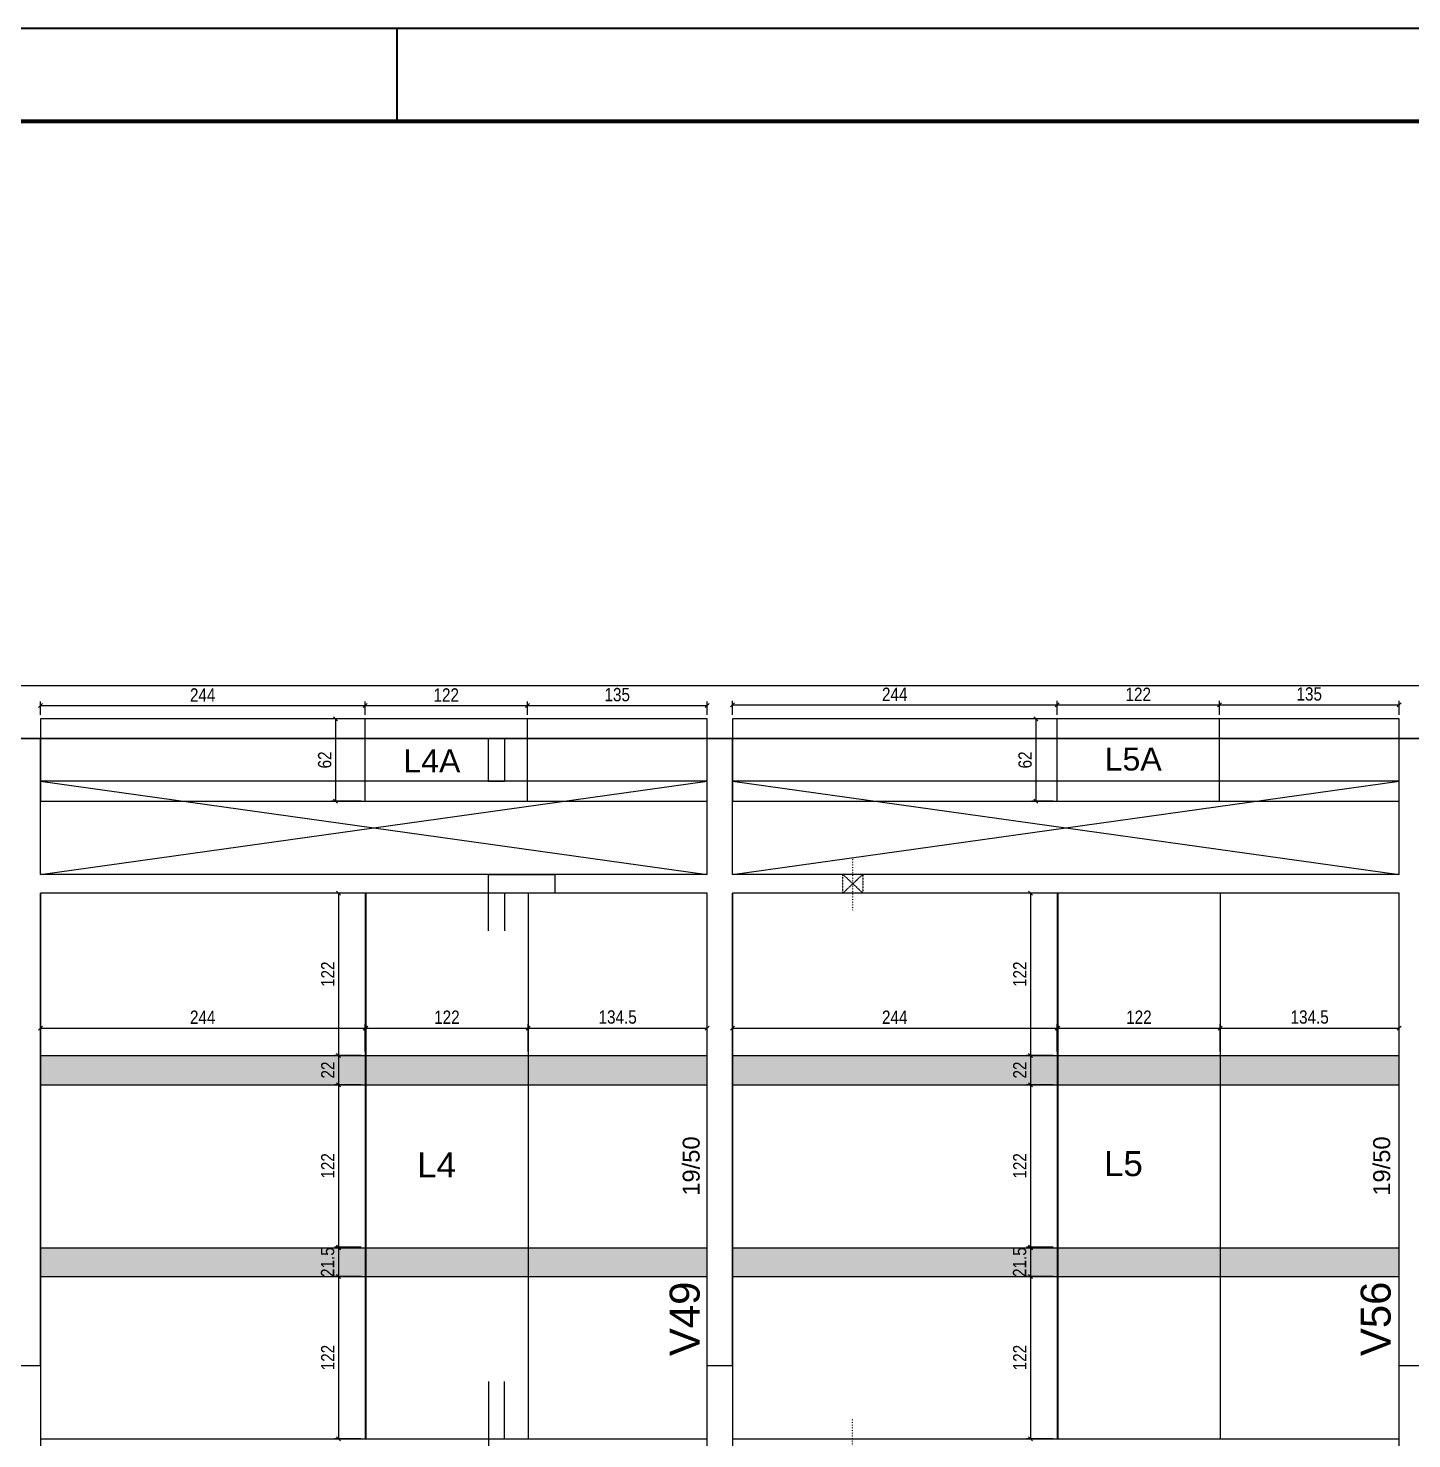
# Model space of a CAD drawing. Extents: x -9556 to -2786, y 930 to 5130.
# Drawn here: x -6951 to -5911, y 4070 to 5130 of the extents above; entities that cross this region are included whole.
import ezdxf

# ---------------------------------------------------------------- set-up
doc = ezdxf.new("R2010")
doc.units = 0
doc.linetypes.add('ESTILO_TQS_0004', pattern=[2, 0.5, -0.4, 0.1, -0.4, 0.1, -0.5])
doc.linetypes.add('HIDDEN2', pattern=[0.1875, 0.125, -0.0625])
for name, color, linetype in [('1', 3, 'Continuous'), ('200', 1, 'HIDDEN2'), ('205', 1, 'ESTILO_TQS_0004'), ('210', 3, 'HIDDEN2'), ('212', 3, 'Continuous'), ('220', 5, 'Continuous'), ('221', 1, 'Continuous'), ('222', 6, 'Continuous'), ('226', 4, 'Continuous'), ('233', 6, 'Continuous'), ('COTA', 2, 'Continuous'), ('Hachura', 7, 'Continuous'), ('Painéis', 200, 'Continuous')]:
    doc.layers.add(name, color=color, linetype=linetype)
doc.layers.add('FOLHA', color=255, linetype='Continuous', lineweight=40)
doc.layers.add('Folhas', color=255, linetype='Continuous', lineweight=9)
doc.styles.add('COTA TECNICA-50', font='techl___.ttf', dxfattribs={"height": 10})
doc.styles.get("Standard").update_dxf_attribs({"font": 'arial.ttf'})
doc.dimstyles.new('COTA PAINEL-50', dxfattribs={"dimtxt": 10, "dimasz": 3, "dimexe": 3, "dimexo": 3, "dimgap": 3, "dimtad": 1, "dimdec": 1, "dimzin": 9, "dimdsep": 46, "dimtxsty": 'COTA TECNICA-50', "dimblk1": 'OBLIQUE', "dimblk2": 'OBLIQUE', "dimsah": 1, "dimcen": 0.9, "dimclrd": 4, "dimclre": 4, "dimclrt": 240, "dimadec": 1, "dimazin": 3, "dimtfac": 1, "dimtdec": 1, "dimtmove": 0, "dimatfit": 3, "dimfxl": 0, "dimtolj": 1, "dimtzin": 12, "dimarcsym": 0})

# ---------------------------------------------------------------- blocks, each defined once
blk = doc.blocks.new('_Oblique')
at = {"color": 0, "linetype": 'ByBlock', "lineweight": -2}
blk.add_line((-0.5, -0.5), (0.5, 0.5), dxfattribs=at)
blk = doc.blocks.new('*D31')
at = {"layer": 'COTA', "color": 4, "lineweight": -2}
for p, q in [((-6941.5, 4361.4), (-6941.5, 4382)), ((-6941.5, 4379), (-6697.5, 4379)), ((-6697.5, 4361.4), (-6697.5, 4382))]:
    blk.add_line(p, q, dxfattribs=at)
at = {"layer": 'Defpoints', "color": 0}
for p in [(-6697.5, 4379), (-6941.5, 4358.4), (-6697.5, 4358.4)]:
    blk.add_point(p, dxfattribs=at)
at = {"layer": 'COTA', "color": 4, "lineweight": -2, "xscale": 3, "yscale": 3, "zscale": 3, "rotation": 180}
blk.add_blockref('_Oblique', (-6941.5, 4379), dxfattribs=at)
at = {"layer": 'COTA', "color": 4, "lineweight": -2, "xscale": 3, "yscale": 3, "zscale": 3}
blk.add_blockref('_Oblique', (-6697.5, 4379), dxfattribs=at)
at = {"layer": 'COTA', "color": 240, "insert": (-6819.5, 4387.1), "char_height": 10, "attachment_point": 5, "style": 'COTA TECNICA-50'}
blk.add_mtext('\\A1;244', dxfattribs=at)
blk = doc.blocks.new('*D32')
at = {"layer": 'COTA', "color": 4, "lineweight": -2}
for p, q in [((-6697, 4361.4), (-6697, 4382)), ((-6697, 4379), (-6575, 4379)), ((-6575, 4361.4), (-6575, 4382))]:
    blk.add_line(p, q, dxfattribs=at)
at = {"layer": 'Defpoints', "color": 0}
for p in [(-6575, 4379), (-6697, 4358.4), (-6575, 4358.4)]:
    blk.add_point(p, dxfattribs=at)
at = {"layer": 'COTA', "color": 4, "lineweight": -2, "xscale": 3, "yscale": 3, "zscale": 3, "rotation": 180}
blk.add_blockref('_Oblique', (-6697, 4379), dxfattribs=at)
at = {"layer": 'COTA', "color": 4, "lineweight": -2, "xscale": 3, "yscale": 3, "zscale": 3}
blk.add_blockref('_Oblique', (-6575, 4379), dxfattribs=at)
at = {"layer": 'COTA', "color": 240, "insert": (-6636, 4387.1), "char_height": 10, "attachment_point": 5, "style": 'COTA TECNICA-50'}
blk.add_mtext('\\A1;122', dxfattribs=at)
blk = doc.blocks.new('*D30')
at = {"layer": 'COTA', "color": 4, "lineweight": -2}
for p, q in [((-6575, 4361.4), (-6575, 4382)), ((-6575, 4379), (-6440.5, 4379)), ((-6440.5, 4361.4), (-6440.5, 4382))]:
    blk.add_line(p, q, dxfattribs=at)
at = {"layer": 'Defpoints', "color": 0}
for p in [(-6440.5, 4379), (-6575, 4358.4), (-6440.5, 4358.4)]:
    blk.add_point(p, dxfattribs=at)
at = {"layer": 'COTA', "color": 4, "lineweight": -2, "xscale": 3, "yscale": 3, "zscale": 3, "rotation": 180}
blk.add_blockref('_Oblique', (-6575, 4379), dxfattribs=at)
at = {"layer": 'COTA', "color": 4, "lineweight": -2, "xscale": 3, "yscale": 3, "zscale": 3}
blk.add_blockref('_Oblique', (-6440.5, 4379), dxfattribs=at)
at = {"layer": 'COTA', "color": 240, "insert": (-6507.7, 4387.2), "char_height": 10, "attachment_point": 5, "style": 'COTA TECNICA-50'}
blk.add_mtext('\\A1;134.5', dxfattribs=at)
blk = doc.blocks.new('*D33')
at = {"layer": 'COTA', "color": 4, "lineweight": -2}
for p, q in [((-6700.5, 4480.4), (-6720.5, 4480.4)), ((-6717.5, 4480.4), (-6717.5, 4358.4)), ((-6700.5, 4358.4), (-6720.5, 4358.4))]:
    blk.add_line(p, q, dxfattribs=at)
at = {"layer": 'Defpoints', "color": 0}
for p in [(-6697.5, 4480.4), (-6717.5, 4358.4), (-6697.5, 4358.4)]:
    blk.add_point(p, dxfattribs=at)
at = {"layer": 'COTA', "color": 4, "lineweight": -2, "xscale": 3, "yscale": 3, "zscale": 3}
for p, rotation in [((-6717.5, 4480.4), 90), ((-6717.5, 4358.4), 270)]:
    blk.add_blockref('_Oblique', p, dxfattribs=dict(at, rotation=rotation))
at = {"layer": 'COTA', "color": 240, "insert": (-6725.5, 4419.4), "char_height": 10, "attachment_point": 5, "rotation": 90, "style": 'COTA TECNICA-50'}
blk.add_mtext('\\A1;122', dxfattribs=at)
blk = doc.blocks.new('*D34')
at = {"layer": 'COTA', "color": 4, "lineweight": -2}
for p, q in [((-6700.5, 4358.4), (-6720.5, 4358.4)), ((-6717.5, 4358.4), (-6717.5, 4336.4)), ((-6700.5, 4336.4), (-6720.5, 4336.4))]:
    blk.add_line(p, q, dxfattribs=at)
at = {"layer": 'Defpoints', "color": 0}
for p in [(-6697.5, 4358.4), (-6717.5, 4336.4), (-6697.5, 4336.4)]:
    blk.add_point(p, dxfattribs=at)
at = {"layer": 'COTA', "color": 4, "lineweight": -2, "xscale": 3, "yscale": 3, "zscale": 3}
for p, rotation in [((-6717.5, 4358.4), 90), ((-6717.5, 4336.4), 270)]:
    blk.add_blockref('_Oblique', p, dxfattribs=dict(at, rotation=rotation))
at = {"layer": 'COTA', "color": 240, "insert": (-6725.5, 4347.4), "char_height": 10, "attachment_point": 5, "rotation": 90, "style": 'COTA TECNICA-50'}
blk.add_mtext('\\A1;22', dxfattribs=at)
blk = doc.blocks.new('*D35')
at = {"layer": 'COTA', "color": 4, "lineweight": -2}
for p, q in [((-6700.5, 4336.4), (-6720.5, 4336.4)), ((-6717.5, 4336.4), (-6717.5, 4214.4)), ((-6700.5, 4214.4), (-6720.5, 4214.4))]:
    blk.add_line(p, q, dxfattribs=at)
at = {"layer": 'Defpoints', "color": 0}
for p in [(-6697.5, 4336.4), (-6717.5, 4214.4), (-6697.5, 4214.4)]:
    blk.add_point(p, dxfattribs=at)
at = {"layer": 'COTA', "color": 4, "lineweight": -2, "xscale": 3, "yscale": 3, "zscale": 3}
for p, rotation in [((-6717.5, 4336.4), 90), ((-6717.5, 4214.4), 270)]:
    blk.add_blockref('_Oblique', p, dxfattribs=dict(at, rotation=rotation))
at = {"layer": 'COTA', "color": 240, "insert": (-6725.5, 4275.4), "char_height": 10, "attachment_point": 5, "rotation": 90, "style": 'COTA TECNICA-50'}
blk.add_mtext('\\A1;122', dxfattribs=at)
blk = doc.blocks.new('*D36')
at = {"layer": 'COTA', "color": 4, "lineweight": -2}
for p, q in [((-6700.5, 4213.9), (-6720.5, 4213.9)), ((-6717.5, 4213.9), (-6717.5, 4192.4)), ((-6700.5, 4192.4), (-6720.5, 4192.4))]:
    blk.add_line(p, q, dxfattribs=at)
at = {"layer": 'Defpoints', "color": 0}
for p in [(-6697.5, 4213.9), (-6717.5, 4192.4), (-6697.5, 4192.4)]:
    blk.add_point(p, dxfattribs=at)
at = {"layer": 'COTA', "color": 4, "lineweight": -2, "xscale": 3, "yscale": 3, "zscale": 3}
for p, rotation in [((-6717.5, 4213.9), 90), ((-6717.5, 4192.4), 270)]:
    blk.add_blockref('_Oblique', p, dxfattribs=dict(at, rotation=rotation))
at = {"layer": 'COTA', "color": 240, "insert": (-6725.6, 4203.1), "char_height": 10, "attachment_point": 5, "rotation": 90, "style": 'COTA TECNICA-50'}
blk.add_mtext('\\A1;21.5', dxfattribs=at)
blk = doc.blocks.new('*D37')
at = {"layer": 'COTA', "color": 4, "lineweight": -2}
for p, q in [((-6700.5, 4192.4), (-6720.5, 4192.4)), ((-6717.5, 4192.4), (-6717.5, 4070.4)), ((-6700.5, 4070.4), (-6720.5, 4070.4))]:
    blk.add_line(p, q, dxfattribs=at)
at = {"layer": 'Defpoints', "color": 0}
for p in [(-6697.5, 4192.4), (-6717.5, 4070.4), (-6697.5, 4070.4)]:
    blk.add_point(p, dxfattribs=at)
at = {"layer": 'COTA', "color": 4, "lineweight": -2, "xscale": 3, "yscale": 3, "zscale": 3}
for p, rotation in [((-6717.5, 4192.4), 90), ((-6717.5, 4070.4), 270)]:
    blk.add_blockref('_Oblique', p, dxfattribs=dict(at, rotation=rotation))
at = {"layer": 'COTA', "color": 240, "insert": (-6725.5, 4131.4), "char_height": 10, "attachment_point": 5, "rotation": 90, "style": 'COTA TECNICA-50'}
blk.add_mtext('\\A1;122', dxfattribs=at)
blk = doc.blocks.new('*D39')
at = {"layer": 'COTA', "color": 4, "lineweight": -2}
for p, q in [((-6421.5, 4361.4), (-6421.5, 4382)), ((-6421.5, 4379), (-6177.5, 4379)), ((-6177.5, 4361.4), (-6177.5, 4382))]:
    blk.add_line(p, q, dxfattribs=at)
at = {"layer": 'Defpoints', "color": 0}
for p in [(-6177.5, 4379), (-6421.5, 4358.4), (-6177.5, 4358.4)]:
    blk.add_point(p, dxfattribs=at)
at = {"layer": 'COTA', "color": 4, "lineweight": -2, "xscale": 3, "yscale": 3, "zscale": 3, "rotation": 180}
blk.add_blockref('_Oblique', (-6421.5, 4379), dxfattribs=at)
at = {"layer": 'COTA', "color": 4, "lineweight": -2, "xscale": 3, "yscale": 3, "zscale": 3}
blk.add_blockref('_Oblique', (-6177.5, 4379), dxfattribs=at)
at = {"layer": 'COTA', "color": 240, "insert": (-6299.5, 4387.1), "char_height": 10, "attachment_point": 5, "style": 'COTA TECNICA-50'}
blk.add_mtext('\\A1;244', dxfattribs=at)
blk = doc.blocks.new('*D40')
at = {"layer": 'COTA', "color": 4, "lineweight": -2}
for p, q in [((-6177, 4361.4), (-6177, 4382)), ((-6177, 4379), (-6055, 4379)), ((-6055, 4361.4), (-6055, 4382))]:
    blk.add_line(p, q, dxfattribs=at)
at = {"layer": 'Defpoints', "color": 0}
for p in [(-6055, 4379), (-6177, 4358.4), (-6055, 4358.4)]:
    blk.add_point(p, dxfattribs=at)
at = {"layer": 'COTA', "color": 4, "lineweight": -2, "xscale": 3, "yscale": 3, "zscale": 3, "rotation": 180}
blk.add_blockref('_Oblique', (-6177, 4379), dxfattribs=at)
at = {"layer": 'COTA', "color": 4, "lineweight": -2, "xscale": 3, "yscale": 3, "zscale": 3}
blk.add_blockref('_Oblique', (-6055, 4379), dxfattribs=at)
at = {"layer": 'COTA', "color": 240, "insert": (-6116, 4387.1), "char_height": 10, "attachment_point": 5, "style": 'COTA TECNICA-50'}
blk.add_mtext('\\A1;122', dxfattribs=at)
blk = doc.blocks.new('*D38')
at = {"layer": 'COTA', "color": 4, "lineweight": -2}
for p, q in [((-6055, 4361.4), (-6055, 4382)), ((-6055, 4379), (-5920.5, 4379)), ((-5920.5, 4361.4), (-5920.5, 4382))]:
    blk.add_line(p, q, dxfattribs=at)
at = {"layer": 'Defpoints', "color": 0}
for p in [(-5920.5, 4379), (-6055, 4358.4), (-5920.5, 4358.4)]:
    blk.add_point(p, dxfattribs=at)
at = {"layer": 'COTA', "color": 4, "lineweight": -2, "xscale": 3, "yscale": 3, "zscale": 3, "rotation": 180}
blk.add_blockref('_Oblique', (-6055, 4379), dxfattribs=at)
at = {"layer": 'COTA', "color": 4, "lineweight": -2, "xscale": 3, "yscale": 3, "zscale": 3}
blk.add_blockref('_Oblique', (-5920.5, 4379), dxfattribs=at)
at = {"layer": 'COTA', "color": 240, "insert": (-5987.7, 4387.2), "char_height": 10, "attachment_point": 5, "style": 'COTA TECNICA-50'}
blk.add_mtext('\\A1;134.5', dxfattribs=at)
blk = doc.blocks.new('*D41')
at = {"layer": 'COTA', "color": 4, "lineweight": -2}
for p, q in [((-6180.5, 4480.4), (-6200.5, 4480.4)), ((-6197.5, 4480.4), (-6197.5, 4358.4)), ((-6180.5, 4358.4), (-6200.5, 4358.4))]:
    blk.add_line(p, q, dxfattribs=at)
at = {"layer": 'Defpoints', "color": 0}
for p in [(-6177.5, 4480.4), (-6197.5, 4358.4), (-6177.5, 4358.4)]:
    blk.add_point(p, dxfattribs=at)
at = {"layer": 'COTA', "color": 4, "lineweight": -2, "xscale": 3, "yscale": 3, "zscale": 3}
for p, rotation in [((-6197.5, 4480.4), 90), ((-6197.5, 4358.4), 270)]:
    blk.add_blockref('_Oblique', p, dxfattribs=dict(at, rotation=rotation))
at = {"layer": 'COTA', "color": 240, "insert": (-6205.5, 4419.4), "char_height": 10, "attachment_point": 5, "rotation": 90, "style": 'COTA TECNICA-50'}
blk.add_mtext('\\A1;122', dxfattribs=at)
blk = doc.blocks.new('*D42')
at = {"layer": 'COTA', "color": 4, "lineweight": -2}
for p, q in [((-6180.5, 4358.4), (-6200.5, 4358.4)), ((-6197.5, 4358.4), (-6197.5, 4336.4)), ((-6180.5, 4336.4), (-6200.5, 4336.4))]:
    blk.add_line(p, q, dxfattribs=at)
at = {"layer": 'Defpoints', "color": 0}
for p in [(-6177.5, 4358.4), (-6197.5, 4336.4), (-6177.5, 4336.4)]:
    blk.add_point(p, dxfattribs=at)
at = {"layer": 'COTA', "color": 4, "lineweight": -2, "xscale": 3, "yscale": 3, "zscale": 3}
for p, rotation in [((-6197.5, 4358.4), 90), ((-6197.5, 4336.4), 270)]:
    blk.add_blockref('_Oblique', p, dxfattribs=dict(at, rotation=rotation))
at = {"layer": 'COTA', "color": 240, "insert": (-6205.5, 4347.4), "char_height": 10, "attachment_point": 5, "rotation": 90, "style": 'COTA TECNICA-50'}
blk.add_mtext('\\A1;22', dxfattribs=at)
blk = doc.blocks.new('*D43')
at = {"layer": 'COTA', "color": 4, "lineweight": -2}
for p, q in [((-6180.5, 4336.4), (-6200.5, 4336.4)), ((-6197.5, 4336.4), (-6197.5, 4214.4)), ((-6180.5, 4214.4), (-6200.5, 4214.4))]:
    blk.add_line(p, q, dxfattribs=at)
at = {"layer": 'Defpoints', "color": 0}
for p in [(-6177.5, 4336.4), (-6197.5, 4214.4), (-6177.5, 4214.4)]:
    blk.add_point(p, dxfattribs=at)
at = {"layer": 'COTA', "color": 4, "lineweight": -2, "xscale": 3, "yscale": 3, "zscale": 3}
for p, rotation in [((-6197.5, 4336.4), 90), ((-6197.5, 4214.4), 270)]:
    blk.add_blockref('_Oblique', p, dxfattribs=dict(at, rotation=rotation))
at = {"layer": 'COTA', "color": 240, "insert": (-6205.5, 4275.4), "char_height": 10, "attachment_point": 5, "rotation": 90, "style": 'COTA TECNICA-50'}
blk.add_mtext('\\A1;122', dxfattribs=at)
blk = doc.blocks.new('*D44')
at = {"layer": 'COTA', "color": 4, "lineweight": -2}
for p, q in [((-6180.5, 4213.9), (-6200.5, 4213.9)), ((-6197.5, 4213.9), (-6197.5, 4192.4)), ((-6180.5, 4192.4), (-6200.5, 4192.4))]:
    blk.add_line(p, q, dxfattribs=at)
at = {"layer": 'Defpoints', "color": 0}
for p in [(-6177.5, 4213.9), (-6197.5, 4192.4), (-6177.5, 4192.4)]:
    blk.add_point(p, dxfattribs=at)
at = {"layer": 'COTA', "color": 4, "lineweight": -2, "xscale": 3, "yscale": 3, "zscale": 3}
for p, rotation in [((-6197.5, 4213.9), 90), ((-6197.5, 4192.4), 270)]:
    blk.add_blockref('_Oblique', p, dxfattribs=dict(at, rotation=rotation))
at = {"layer": 'COTA', "color": 240, "insert": (-6205.6, 4203.1), "char_height": 10, "attachment_point": 5, "rotation": 90, "style": 'COTA TECNICA-50'}
blk.add_mtext('\\A1;21.5', dxfattribs=at)
blk = doc.blocks.new('*D45')
at = {"layer": 'COTA', "color": 4, "lineweight": -2}
for p, q in [((-6180.5, 4192.4), (-6200.5, 4192.4)), ((-6197.5, 4192.4), (-6197.5, 4070.4)), ((-6180.5, 4070.4), (-6200.5, 4070.4))]:
    blk.add_line(p, q, dxfattribs=at)
at = {"layer": 'Defpoints', "color": 0}
for p in [(-6177.5, 4192.4), (-6197.5, 4070.4), (-6177.5, 4070.4)]:
    blk.add_point(p, dxfattribs=at)
at = {"layer": 'COTA', "color": 4, "lineweight": -2, "xscale": 3, "yscale": 3, "zscale": 3}
for p, rotation in [((-6197.5, 4192.4), 90), ((-6197.5, 4070.4), 270)]:
    blk.add_blockref('_Oblique', p, dxfattribs=dict(at, rotation=rotation))
at = {"layer": 'COTA', "color": 240, "insert": (-6205.5, 4131.4), "char_height": 10, "attachment_point": 5, "rotation": 90, "style": 'COTA TECNICA-50'}
blk.add_mtext('\\A1;122', dxfattribs=at)
blk = doc.blocks.new('*D165')
at = {"layer": 'COTA', "color": 4, "lineweight": -2}
for p, q in [((-6941.5, 4614.4), (-6941.5, 4624.2)), ((-6941.5, 4621.2), (-6697.5, 4621.2)), ((-6697.5, 4614.4), (-6697.5, 4624.2))]:
    blk.add_line(p, q, dxfattribs=at)
at = {"layer": 'Defpoints', "color": 0}
for p in [(-6697.5, 4621.2), (-6941.5, 4611.4), (-6697.5, 4611.4)]:
    blk.add_point(p, dxfattribs=at)
at = {"layer": 'COTA', "color": 4, "lineweight": -2, "xscale": 3, "yscale": 3, "zscale": 3, "rotation": 180}
blk.add_blockref('_Oblique', (-6941.5, 4621.2), dxfattribs=at)
at = {"layer": 'COTA', "color": 4, "lineweight": -2, "xscale": 3, "yscale": 3, "zscale": 3}
blk.add_blockref('_Oblique', (-6697.5, 4621.2), dxfattribs=at)
at = {"layer": 'COTA', "color": 240, "insert": (-6819.5, 4629.2), "char_height": 10, "attachment_point": 5, "style": 'COTA TECNICA-50'}
blk.add_mtext('\\A1;244', dxfattribs=at)
blk = doc.blocks.new('*D166')
at = {"layer": 'COTA', "color": 4, "lineweight": -2}
for p, q in [((-6697.5, 4614.4), (-6697.5, 4624.2)), ((-6697.5, 4621.2), (-6575.5, 4621.2)), ((-6575.5, 4614.4), (-6575.5, 4624.2))]:
    blk.add_line(p, q, dxfattribs=at)
at = {"layer": 'Defpoints', "color": 0}
for p in [(-6575.5, 4621.2), (-6697.5, 4611.4), (-6575.5, 4611.4)]:
    blk.add_point(p, dxfattribs=at)
at = {"layer": 'COTA', "color": 4, "lineweight": -2, "xscale": 3, "yscale": 3, "zscale": 3, "rotation": 180}
blk.add_blockref('_Oblique', (-6697.5, 4621.2), dxfattribs=at)
at = {"layer": 'COTA', "color": 4, "lineweight": -2, "xscale": 3, "yscale": 3, "zscale": 3}
blk.add_blockref('_Oblique', (-6575.5, 4621.2), dxfattribs=at)
at = {"layer": 'COTA', "color": 240, "insert": (-6636.5, 4629.2), "char_height": 10, "attachment_point": 5, "style": 'COTA TECNICA-50'}
blk.add_mtext('\\A1;122', dxfattribs=at)
blk = doc.blocks.new('*D167')
at = {"layer": 'COTA', "color": 4, "lineweight": -2}
for p, q in [((-6575.5, 4614.4), (-6575.5, 4624.2)), ((-6575.5, 4621.2), (-6440.5, 4621.2)), ((-6440.5, 4614.4), (-6440.5, 4624.2))]:
    blk.add_line(p, q, dxfattribs=at)
at = {"layer": 'Defpoints', "color": 0}
for p in [(-6440.5, 4621.2), (-6575.5, 4611.4), (-6440.5, 4611.4)]:
    blk.add_point(p, dxfattribs=at)
at = {"layer": 'COTA', "color": 4, "lineweight": -2, "xscale": 3, "yscale": 3, "zscale": 3, "rotation": 180}
blk.add_blockref('_Oblique', (-6575.5, 4621.2), dxfattribs=at)
at = {"layer": 'COTA', "color": 4, "lineweight": -2, "xscale": 3, "yscale": 3, "zscale": 3}
blk.add_blockref('_Oblique', (-6440.5, 4621.2), dxfattribs=at)
at = {"layer": 'COTA', "color": 240, "insert": (-6508, 4629.4), "char_height": 10, "attachment_point": 5, "style": 'COTA TECNICA-50'}
blk.add_mtext('\\A1;135', dxfattribs=at)
blk = doc.blocks.new('*D168')
at = {"layer": 'COTA', "color": 4, "lineweight": -2}
for p, q in [((-6700.5, 4611.4), (-6722.7, 4611.4)), ((-6719.7, 4611.4), (-6719.7, 4549.4)), ((-6700.5, 4549.4), (-6722.7, 4549.4))]:
    blk.add_line(p, q, dxfattribs=at)
at = {"layer": 'Defpoints', "color": 0}
for p in [(-6697.5, 4611.4), (-6719.7, 4549.4), (-6697.5, 4549.4)]:
    blk.add_point(p, dxfattribs=at)
at = {"layer": 'COTA', "color": 4, "lineweight": -2, "xscale": 3, "yscale": 3, "zscale": 3}
for p, rotation in [((-6719.7, 4611.4), 90), ((-6719.7, 4549.4), 270)]:
    blk.add_blockref('_Oblique', p, dxfattribs=dict(at, rotation=rotation))
at = {"layer": 'COTA', "color": 240, "insert": (-6727.8, 4580.4), "char_height": 10, "attachment_point": 5, "rotation": 90, "style": 'COTA TECNICA-50'}
blk.add_mtext('\\A1;62', dxfattribs=at)
blk = doc.blocks.new('*D169')
at = {"layer": 'COTA', "color": 4, "lineweight": -2}
for p, q in [((-6421.5, 4614.4), (-6421.5, 4624.7)), ((-6421.5, 4621.7), (-6177.5, 4621.7)), ((-6177.5, 4614.4), (-6177.5, 4624.7))]:
    blk.add_line(p, q, dxfattribs=at)
at = {"layer": 'Defpoints', "color": 0}
for p in [(-6177.5, 4621.7), (-6421.5, 4611.4), (-6177.5, 4611.4)]:
    blk.add_point(p, dxfattribs=at)
at = {"layer": 'COTA', "color": 4, "lineweight": -2, "xscale": 3, "yscale": 3, "zscale": 3, "rotation": 180}
blk.add_blockref('_Oblique', (-6421.5, 4621.7), dxfattribs=at)
at = {"layer": 'COTA', "color": 4, "lineweight": -2, "xscale": 3, "yscale": 3, "zscale": 3}
blk.add_blockref('_Oblique', (-6177.5, 4621.7), dxfattribs=at)
at = {"layer": 'COTA', "color": 240, "insert": (-6299.5, 4629.7), "char_height": 10, "attachment_point": 5, "style": 'COTA TECNICA-50'}
blk.add_mtext('\\A1;244', dxfattribs=at)
blk = doc.blocks.new('*D170')
at = {"layer": 'COTA', "color": 4, "lineweight": -2}
for p, q in [((-6177.5, 4614.4), (-6177.5, 4624.7)), ((-6177.5, 4621.7), (-6055.5, 4621.7)), ((-6055.5, 4614.4), (-6055.5, 4624.7))]:
    blk.add_line(p, q, dxfattribs=at)
at = {"layer": 'Defpoints', "color": 0}
for p in [(-6055.5, 4621.7), (-6177.5, 4611.4), (-6055.5, 4611.4)]:
    blk.add_point(p, dxfattribs=at)
at = {"layer": 'COTA', "color": 4, "lineweight": -2, "xscale": 3, "yscale": 3, "zscale": 3, "rotation": 180}
blk.add_blockref('_Oblique', (-6177.5, 4621.7), dxfattribs=at)
at = {"layer": 'COTA', "color": 4, "lineweight": -2, "xscale": 3, "yscale": 3, "zscale": 3}
blk.add_blockref('_Oblique', (-6055.5, 4621.7), dxfattribs=at)
at = {"layer": 'COTA', "color": 240, "insert": (-6116.5, 4629.7), "char_height": 10, "attachment_point": 5, "style": 'COTA TECNICA-50'}
blk.add_mtext('\\A1;122', dxfattribs=at)
blk = doc.blocks.new('*D171')
at = {"layer": 'COTA', "color": 4, "lineweight": -2}
for p, q in [((-6055.5, 4614.4), (-6055.5, 4624.7)), ((-6055.5, 4621.7), (-5920.5, 4621.7)), ((-5920.5, 4614.4), (-5920.5, 4624.7))]:
    blk.add_line(p, q, dxfattribs=at)
at = {"layer": 'Defpoints', "color": 0}
for p in [(-5920.5, 4621.7), (-6055.5, 4611.4), (-5920.5, 4611.4)]:
    blk.add_point(p, dxfattribs=at)
at = {"layer": 'COTA', "color": 4, "lineweight": -2, "xscale": 3, "yscale": 3, "zscale": 3, "rotation": 180}
blk.add_blockref('_Oblique', (-6055.5, 4621.7), dxfattribs=at)
at = {"layer": 'COTA', "color": 4, "lineweight": -2, "xscale": 3, "yscale": 3, "zscale": 3}
blk.add_blockref('_Oblique', (-5920.5, 4621.7), dxfattribs=at)
at = {"layer": 'COTA', "color": 240, "insert": (-5988, 4629.9), "char_height": 10, "attachment_point": 5, "style": 'COTA TECNICA-50'}
blk.add_mtext('\\A1;135', dxfattribs=at)
blk = doc.blocks.new('*D172')
at = {"layer": 'COTA', "color": 4, "lineweight": -2}
for p, q in [((-6180.5, 4611.4), (-6196.4, 4611.4)), ((-6193.4, 4611.4), (-6193.4, 4549.4)), ((-6180.5, 4549.4), (-6196.4, 4549.4))]:
    blk.add_line(p, q, dxfattribs=at)
at = {"layer": 'Defpoints', "color": 0}
for p in [(-6177.5, 4611.4), (-6193.4, 4549.4), (-6177.5, 4549.4)]:
    blk.add_point(p, dxfattribs=at)
at = {"layer": 'COTA', "color": 4, "lineweight": -2, "xscale": 3, "yscale": 3, "zscale": 3}
for p, rotation in [((-6193.4, 4611.4), 90), ((-6193.4, 4549.4), 270)]:
    blk.add_blockref('_Oblique', p, dxfattribs=dict(at, rotation=rotation))
at = {"layer": 'COTA', "color": 240, "insert": (-6201.5, 4580.4), "char_height": 10, "attachment_point": 5, "rotation": 90, "style": 'COTA TECNICA-50'}
blk.add_mtext('\\A1;62', dxfattribs=at)

msp = doc.modelspace()

# ---------------------------------------------------------------- hatches: boundary and pattern name
at = {"layer": 'Hachura'}
h = msp.add_hatch(color=252, dxfattribs=at)
h.dxf.hatch_style = 1
h.paths.add_polyline_path([(-6440.45, 4358.4), (-6574.95, 4358.4), (-6574.95, 4336.4), (-6440.45, 4336.4)])
h.paths.add_polyline_path([(-6574.95, 4358.4), (-6696.95, 4358.4), (-6696.95, 4336.4), (-6574.95, 4336.4)])
h.paths.add_polyline_path([(-6697.45, 4358.4), (-6941.45, 4358.4), (-6941.45, 4336.4), (-6697.45, 4336.4)])
h.paths.add_polyline_path([(-6697.45, 4213.9), (-6941.45, 4213.9), (-6941.45, 4192.4), (-6697.45, 4192.4)])
h.paths.add_polyline_path([(-6574.95, 4213.9), (-6696.95, 4213.9), (-6696.95, 4192.4), (-6574.95, 4192.4)])
h.paths.add_polyline_path([(-6440.45, 4213.9), (-6574.95, 4213.9), (-6574.95, 4192.4), (-6440.45, 4192.4)])
h = msp.add_hatch(color=252, dxfattribs=at)
h.dxf.hatch_style = 1
h.paths.add_polyline_path([(-6177.45, 4358.4), (-6421.45, 4358.4), (-6421.45, 4336.4), (-6177.45, 4336.4)])
h.paths.add_polyline_path([(-6054.95, 4358.4), (-6176.95, 4358.4), (-6176.95, 4336.4), (-6054.95, 4336.4)])
h.paths.add_polyline_path([(-5920.45, 4358.4), (-6054.95, 4358.4), (-6054.95, 4336.4), (-5920.45, 4336.4)])
h.paths.add_polyline_path([(-5920.45, 4213.9), (-6054.95, 4213.9), (-6054.95, 4192.4), (-5920.45, 4192.4)])
h.paths.add_polyline_path([(-6054.95, 4213.9), (-6176.95, 4213.9), (-6176.95, 4192.4), (-6054.95, 4192.4)])
h.paths.add_polyline_path([(-6177.45, 4213.9), (-6421.45, 4213.9), (-6421.45, 4192.4), (-6177.45, 4192.4)])

# ---------------------------------------------------------------- linework, layer by layer
at = {"layer": '1'}
for p, q in [((-6941.45, 4494.4), (-6941.45, 4596.38)), ((-6440.45, 4494.4), (-6440.45, 4596.38)), ((-6421.45, 4494.4), (-6421.45, 4596.38)), ((-5920.45, 4494.4), (-5920.45, 4596.38)), ((-6440.45, 4564.4), (-6941.45, 4564.4)), ((-5920.45, 4564.4), (-6421.45, 4564.4)), ((-6440.45, 4494.4), (-6941.45, 4494.4)), ((-5920.45, 4494.4), (-6421.45, 4494.4)), ((-6440.45, 4480.4), (-6941.45, 4480.4)), ((-6941.45, 4125.4), (-6941.45, 4480.4)), ((-6941.45, 4125.4), (-6941.45, 4480.4)), ((-6440.45, 4125.4), (-6440.45, 4480.4)), ((-5920.45, 4480.4), (-6421.45, 4480.4)), ((-6421.45, 4125.4), (-6421.45, 4480.4)), ((-5920.45, 4125.4), (-5920.45, 4480.4)), ((-6941.45, 4070.4), (-6440.45, 4070.4))]:
    msp.add_line(p, q, dxfattribs=at)
at = {"layer": '200'}
for p, q in [((-6338.45, 4480.4), (-6323.45, 4494.42)), ((-6338.45, 4494.42), (-6323.45, 4480.4))]:
    msp.add_line(p, q, dxfattribs=at)
at = {"layer": '205'}
for p, q in [((-6330.95, 4467.41), (-6330.95, 4507.41)), ((-6331.2, 4032.41), (-6331.2, 4085.4))]:
    msp.add_line(p, q, dxfattribs=at)
at = {"layer": '210'}
for p, q in [((-6338.45, 4480.4), (-6338.45, 4494.42)), ((-6323.45, 4494.42), (-6323.45, 4480.4))]:
    msp.add_line(p, q, dxfattribs=at)
at = {"layer": '220'}
for p, q in [((-9076.3, 4636.38), (-4299.18, 4636.38)), ((-9032.3, 4596.38), (-4339.07, 4596.38)), ((-6604.8, 4564.4), (-6604.8, 4596.38)), ((-6592.8, 4596.38), (-6592.8, 4564.4)), ((-6604.8, 4564.4), (-6592.8, 4564.4)), ((-6592.8, 4494.39), (-6592.8, 4494.39)), ((-6604.8, 4113.39), (-6604.8, 3995.1)), ((-6592.8, 4070.39), (-6592.8, 4113.39))]:
    msp.add_line(p, q, dxfattribs=at)
for points in [[(-9076.3, 3310.4), (-9076.3, 4636.38), (-4299.18, 4636.38), (-4291.52, 1788.51)], [(-4331.52, 1788.4), (-4339.07, 4596.38), (-9036.3, 4596.38), (-9036.3, 3310.4)], [(-6604.8, 4452.09), (-6604.8, 4494.39), (-6554.8, 4494.39), (-6554.8, 4480.4), (-6592.8, 4480.4), (-6592.8, 4452.09)]]:
    msp.add_lwpolyline(points, dxfattribs=at)
at = {"layer": '221'}
for p, q in [((-6941.45, 4564.4), (-6440.45, 4494.4)), ((-6941.45, 4494.4), (-6440.45, 4564.4)), ((-6421.45, 4494.4), (-5920.45, 4564.4)), ((-6421.45, 4564.4), (-5920.45, 4494.4))]:
    msp.add_line(p, q, dxfattribs=at)
at = {"layer": '222'}
for points in [[(-6960.45, 4045.4), (-6960.45, 4125.4), (-6941.45, 4125.4), (-6941.45, 4045.4), (-6960.45, 4045.4)], [(-6440.45, 4045.4), (-6440.45, 4125.4), (-6421.45, 4125.4), (-6421.45, 4045.4), (-6440.45, 4045.4)], [(-5920.45, 4045.4), (-5920.45, 4125.4), (-5901.45, 4125.4), (-5901.45, 4045.4), (-5920.45, 4045.4)]]:
    msp.add_lwpolyline(points, dxfattribs=at)
at = {"layer": 'FOLHA'}
msp.add_line((-6673.62, 5130.12), (-6673.62, 5060.05), dxfattribs=at)
msp.add_lwpolyline([(-2786.27, 5130.12), (-2786.27, 930.12), (-9555.98, 930.12), (-9555.98, 5130.12)], close=True, dxfattribs=at)
at = {"layer": 'Folhas', "color": 30, "const_width": 3}
msp.add_lwpolyline([(-2975.57, 1000.19), (-9380.8, 1000.19), (-9380.8, 5060.05), (-2975.57, 5060.05)], dxfattribs=at)
at = {"layer": 'Painéis'}
for p, q in [((-6697.45, 4549.4), (-6697.45, 4611.38)), ((-6575.45, 4549.4), (-6575.45, 4611.38)), ((-6177.45, 4549.4), (-6177.45, 4611.38)), ((-6055.45, 4549.4), (-6055.45, 4611.38)), ((-6697.45, 4480.4), (-6697.45, 4070.4)), ((-6696.95, 4480.4), (-6696.95, 4070.4)), ((-6574.95, 4480.4), (-6574.95, 4070.4)), ((-6177.45, 4480.4), (-6177.45, 4070.4)), ((-6176.95, 4480.4), (-6176.95, 4070.4)), ((-6054.95, 4480.4), (-6054.95, 4070.4)), ((-6941.45, 4358.4), (-6440.45, 4358.4)), ((-6421.45, 4358.4), (-5920.45, 4358.4)), ((-6941.45, 4336.4), (-6440.45, 4336.4)), ((-6421.45, 4336.4), (-5920.45, 4336.4)), ((-6941.45, 4213.9), (-6440.45, 4213.9)), ((-6421.45, 4213.9), (-5920.45, 4213.9)), ((-6941.45, 4192.4), (-6440.45, 4192.4)), ((-6421.45, 4192.4), (-5920.45, 4192.4))]:
    msp.add_line(p, q, dxfattribs=at)
for points in [[(-6941.45, 4549.4), (-6440.45, 4549.4), (-6440.45, 4611.38), (-6941.45, 4611.38)], [(-6421.45, 4549.4), (-5920.45, 4549.4), (-5920.45, 4611.38), (-6421.45, 4611.38)], [(-6941.45, 4070.4), (-6440.45, 4070.4), (-6440.45, 4480.4), (-6941.45, 4480.4)], [(-6421.45, 4070.4), (-5920.45, 4070.4), (-5920.45, 4480.4), (-6421.45, 4480.4)]]:
    msp.add_lwpolyline(points, close=True, dxfattribs=at)

# ---------------------------------------------------------------- texts
at = {"layer": '212'}
for p in [(-6446.08, 4253.01), (-5927.21, 4253.01)]:
    msp.add_text('19/50', height=12.75, rotation=90, dxfattribs=at).set_placement(p)
at = {"layer": '226'}
for s, height, p in [('L5A', 17.25, (-6141.74, 4572.46)), ('L4A', 17.25, (-6668.72, 4571.03)), ('L4', 18.75, (-6658.32, 4266.74)), ('L5', 18.75, (-6142.21, 4267.74))]:
    msp.add_text(s, height=height, dxfattribs=at).set_placement(p)
at = {"layer": '233'}
for s, p in [('V49', (-6446.08, 4132.55)), ('V56', (-5926.86, 4132.55))]:
    msp.add_text(s, height=22.5, rotation=90, dxfattribs=at).set_placement(p)

# ---------------------------------------------------------------- dimensions: what is measured, and where the dimension line sits
at = {"layer": 'COTA'}
for base, p1, p2, picture, middle in [((-6697.45, 4621.17), (-6941.45, 4611.38), (-6697.45, 4611.38), '*D165', (-6819.45, 4629.24)), ((-6575.45, 4621.17), (-6697.45, 4611.38), (-6575.45, 4611.38), '*D166', (-6636.45, 4629.23)), ((-6440.45, 4621.17), (-6575.45, 4611.38), (-6440.45, 4611.38), '*D167', (-6507.95, 4629.39)), ((-6177.45, 4621.67), (-6421.45, 4611.38), (-6177.45, 4611.38), '*D169', (-6299.45, 4629.74)), ((-6055.45, 4621.67), (-6177.45, 4611.38), (-6055.45, 4611.38), '*D170', (-6116.45, 4629.73)), ((-5920.45, 4621.67), (-6055.45, 4611.38), (-5920.45, 4611.38), '*D171', (-5987.95, 4629.89)), ((-6697.45, 4379.02), (-6941.45, 4358.4), (-6697.45, 4358.4), '*D31', (-6819.45, 4387.09)), ((-6574.95, 4379.02), (-6696.95, 4358.4), (-6574.95, 4358.4), '*D32', (-6635.95, 4387.07)), ((-6440.45, 4379.02), (-6574.95, 4358.4), (-6440.45, 4358.4), '*D30', (-6507.7, 4387.24)), ((-6177.45, 4379.02), (-6421.45, 4358.4), (-6177.45, 4358.4), '*D39', (-6299.45, 4387.09)), ((-6054.95, 4379.02), (-6176.95, 4358.4), (-6054.95, 4358.4), '*D40', (-6115.95, 4387.07)), ((-5920.45, 4379.02), (-6054.95, 4358.4), (-5920.45, 4358.4), '*D38', (-5987.7, 4387.24))]:
    dim = msp.add_linear_dim(base=base, p1=p1, p2=p2, dimstyle='COTA PAINEL-50', dxfattribs=at)
    dim.commit()
    dim.dimension.update_dxf_attribs({"geometry": picture, "text_midpoint": middle})
for base, p1, p2, picture, middle in [((-6719.67, 4549.4), (-6697.45, 4611.38), (-6697.45, 4549.4), '*D168', (-6727.78, 4580.39)), ((-6193.4, 4549.4), (-6177.45, 4611.38), (-6177.45, 4549.4), '*D172', (-6201.5, 4580.39)), ((-6717.45, 4358.4), (-6697.45, 4480.4), (-6697.45, 4358.4), '*D33', (-6725.51, 4419.4)), ((-6197.45, 4358.4), (-6177.45, 4480.4), (-6177.45, 4358.4), '*D41', (-6205.51, 4419.4)), ((-6717.45, 4336.4), (-6697.45, 4358.4), (-6697.45, 4336.4), '*D34', (-6725.45, 4347.4)), ((-6197.45, 4336.4), (-6177.45, 4358.4), (-6177.45, 4336.4), '*D42', (-6205.45, 4347.4)), ((-6717.45, 4214.4), (-6697.45, 4336.4), (-6697.45, 4214.4), '*D35', (-6725.51, 4275.4)), ((-6197.45, 4214.4), (-6177.45, 4336.4), (-6177.45, 4214.4), '*D43', (-6205.51, 4275.4)), ((-6717.45, 4070.4), (-6697.45, 4192.4), (-6697.45, 4070.4), '*D37', (-6725.51, 4131.4)), ((-6197.45, 4070.4), (-6177.45, 4192.4), (-6177.45, 4070.4), '*D45', (-6205.51, 4131.4))]:
    dim = msp.add_linear_dim(base=base, p1=p1, p2=p2, angle=90, dimstyle='COTA PAINEL-50', dxfattribs=at)
    dim.commit()
    dim.dimension.update_dxf_attribs({"geometry": picture, "text_midpoint": middle})
for base, p1, p2, picture, middle in [((-6717.45, 4192.4), (-6697.45, 4213.9), (-6697.45, 4192.4), '*D36', (-6717.45, 4203.15)), ((-6197.45, 4192.4), (-6177.45, 4213.9), (-6177.45, 4192.4), '*D44', (-6197.45, 4203.15))]:
    dim = msp.add_linear_dim(base=base, p1=p1, p2=p2, angle=90, dimstyle='COTA PAINEL-50', dxfattribs=at)
    dim.commit()
    dim.dimension.update_dxf_attribs({"geometry": picture, "text_midpoint": middle, "dimtype": 160})

doc.saveas('drawing.dxf')
